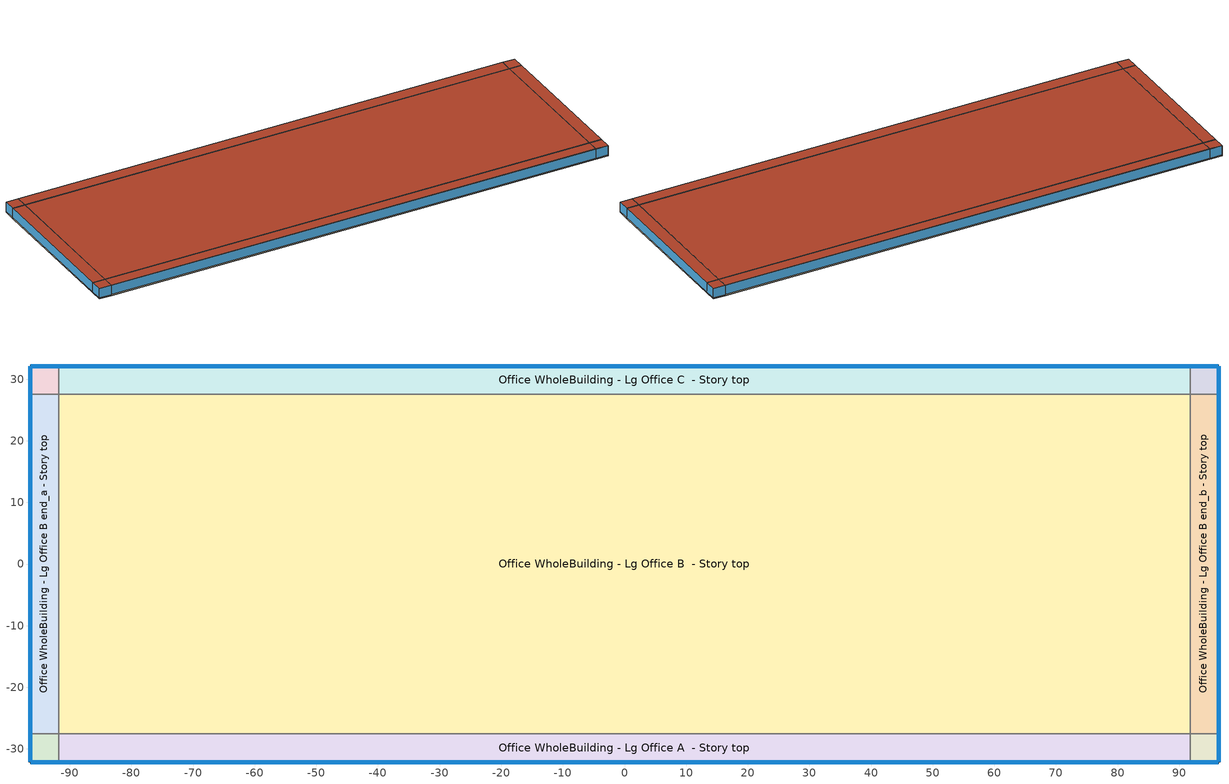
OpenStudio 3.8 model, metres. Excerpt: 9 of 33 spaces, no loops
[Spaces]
Office WholeBuilding - Lg Office A end_a - Story top
 floor adiabatic (Typical Interior Floor): -96.39,-32.13 -96.39,-27.56 -91.81,-27.56 -91.81,-32.13 z19.81
 wall outside: -96.39,-27.56 -96.39,-32.13 -91.81,-32.13 z19.81:23.77
 wall to Office WholeBuilding - Lg Office B end_a - Story top: -91.81,-27.56 -96.39,-27.56 z19.81:23.77
 wall to Office WholeBuilding - Lg Office A  - Story top: -91.81,-32.13 -91.81,-27.56 z19.81:23.77
 window: -96.39,-27.58 -96.39,-32.1 / -96.36,-32.13 -91.84,-32.13 z20.22:23.75
 roof outside: -91.81,-32.13 -91.81,-27.56 -96.39,-27.56 -96.39,-32.13 z23.77
Office WholeBuilding - Lg Office B end_a - Story top
 floor adiabatic (Typical Interior Floor): -96.39,-27.56 -96.39,27.56 -91.81,27.56 -91.81,-27.56 z19.81
 wall outside: -96.39,27.56 -96.39,-27.56 z19.81:23.77
 wall to Office WholeBuilding - Lg Office C end_a - Story top: -91.81,27.56 -96.39,27.56 z19.81:23.77
 wall to Office WholeBuilding - Lg Office B  - Story top: -91.81,-27.56 -91.81,27.56 z19.81:23.77
 window: -96.39,27.53 -96.39,-27.53 z20.26:23.75
 roof outside: -91.81,-27.56 -91.81,27.56 -96.39,27.56 -96.39,-27.56 z23.77
Office WholeBuilding - Lg Office C end_a - Story top
 floor adiabatic (Typical Interior Floor): -96.39,27.56 -96.39,32.13 -91.81,32.13 -91.81,27.56 z19.81
 wall outside: -91.81,32.13 -96.39,32.13 -96.39,27.56 z19.81:23.77
 wall to Office WholeBuilding - Lg Office C  - Story top: -91.81,27.56 -91.81,32.13 z19.81:23.77
 window: -96.39,32.1 -96.39,27.58 / -91.84,32.13 -96.36,32.13 z20.22:23.75
 roof outside: -91.81,27.56 -91.81,32.13 -96.39,32.13 -96.39,27.56 z23.77
Office WholeBuilding - Lg Office A  - Story top
 floor adiabatic (Typical Interior Floor): -91.81,-32.13 -91.81,-27.56 91.81,-27.56 91.81,-32.13 z19.81
 wall outside: -91.81,-32.13 91.81,-32.13 z19.81:23.77
 wall to Office WholeBuilding - Lg Office B  - Story top: 91.81,-27.56 -91.81,-27.56 z19.81:23.77
 wall to Office WholeBuilding - Lg Office A end_b - Story top: 91.81,-32.13 91.81,-27.56 z19.81:23.77
 window: -91.79,-32.13 91.79,-32.13 z20.26:23.75
 roof outside: 91.81,-32.13 91.81,-27.56 -91.81,-27.56 -91.81,-32.13 z23.77
Office WholeBuilding - Lg Office B  - Story top
 floor adiabatic (Typical Interior Floor): -91.81,-27.56 -91.81,27.56 91.81,27.56 91.81,-27.56 z19.81
 wall to Office WholeBuilding - Lg Office C  - Story top: 91.81,27.56 -91.81,27.56 z19.81:23.77
 wall to Office WholeBuilding - Lg Office B end_b - Story top: 91.81,-27.56 91.81,27.56 z19.81:23.77
 roof outside: 91.81,-27.56 91.81,27.56 -91.81,27.56 -91.81,-27.56 z23.77
Office WholeBuilding - Lg Office C  - Story top
 floor adiabatic (Typical Interior Floor): -91.81,27.56 -91.81,32.13 91.81,32.13 91.81,27.56 z19.81
 wall outside: 91.81,32.13 -91.81,32.13 z19.81:23.77
 wall to Office WholeBuilding - Lg Office C end_b - Story top: 91.81,27.56 91.81,32.13 z19.81:23.77
 window: 91.79,32.13 -91.79,32.13 z20.26:23.75
 roof outside: 91.81,27.56 91.81,32.13 -91.81,32.13 -91.81,27.56 z23.77
Office WholeBuilding - Lg Office A end_b - Story top
 floor adiabatic (Typical Interior Floor): 91.81,-32.13 91.81,-27.56 96.39,-27.56 96.39,-32.13 z19.81
 wall outside: 91.81,-32.13 96.39,-32.13 96.39,-27.56 z19.81:23.77
 wall to Office WholeBuilding - Lg Office B end_b - Story top: 96.39,-27.56 91.81,-27.56 z19.81:23.77
 window: 91.84,-32.13 96.36,-32.13 / 96.39,-32.1 96.39,-27.58 z20.22:23.75
 roof outside: 96.39,-32.13 96.39,-27.56 91.81,-27.56 91.81,-32.13 z23.77
Office WholeBuilding - Lg Office B end_b - Story top
 floor adiabatic (Typical Interior Floor): 91.81,-27.56 91.81,27.56 96.39,27.56 96.39,-27.56 z19.81
 wall outside: 96.39,-27.56 96.39,27.56 z19.81:23.77
 wall to Office WholeBuilding - Lg Office C end_b - Story top: 96.39,27.56 91.81,27.56 z19.81:23.77
 window: 96.39,-27.53 96.39,27.53 z20.26:23.75
 roof outside: 96.39,-27.56 96.39,27.56 91.81,27.56 91.81,-27.56 z23.77
Office WholeBuilding - Lg Office C end_b - Story top
 floor adiabatic (Typical Interior Floor): 91.81,27.56 91.81,32.13 96.39,32.13 96.39,27.56 z19.81
 wall outside: 96.39,27.56 96.39,32.13 91.81,32.13 z19.81:23.77
 window: 96.36,32.13 91.84,32.13 / 96.39,27.58 96.39,32.1 z20.22:23.75
 roof outside: 96.39,27.56 96.39,32.13 91.81,32.13 91.81,27.56 z23.77
[Building]
ComStock DOE Ref Pre-1980|LargeOffice: North Axis {deg}=135; Default Construction Set=ComStock DOE Ref Pre-1980 - Office - ASHRAE 169-2013-4A; Default Schedule Set=Building Default Schedule Set; Standards Building Type=Office
[Site]
Rogers Muni Carter F_AR_USA: Latitude {deg}=36.37; Longitude {deg}=-94.1; Time Zone {hr}=-6; Elevation {m}=412; Terrain=City
[Site:WaterMainsTemperature]
Calculation Method=Correlation; Annual Average Outdoor Air Temperature {C}=14.5933; Maximum Difference In Monthly Average Outdoor Air Temperatures {deltaC}=25.06
[SizingPeriod:DesignDay] Barometric Pressure {Pa}=96472; Rain Indicator=No; Snow Indicator=No; Day of Month=21; Daylight Saving Time Indicator=No; Humidity Condition Type=Wetbulb; Dry-Bulb Temperature Range Modifier Type=DefaultMultipliers
Name | Maximum Dry-Bulb Temperature {C} | Daily Dry-Bulb Temperature Range {deltaC} | Wind Speed {m/s} | Wind Direction {deg} | Month | Day Type | Wetbulb or DewPoint at Maximum Dry-Bulb {C} | Solar Model Indicator | ASHRAE Clear Sky Optical Depth for Beam Irradiance | ASHRAE Clear Sky Optical Depth for Diffuse Irradiance | Sky Clearness
Rogers Muni Carter F Ann Clg .4% Condns DB=>MWB 1 | 34.1 | 9.8 | 3.9 | 220 | 7 | SummerDesignDay | 23.1 | ASHRAETau | 0.398 | 2.312
Rogers Muni Carter F Ann Clg .4% Condns WB=>MDB 1 | 31.2 | 9.8 | 3.9 | 220 | 7 | SummerDesignDay | 25.1 | ASHRAETau | 0.398 | 2.312
Rogers Muni Carter F Ann Htg 99.6% Condns DB 1 | -12.2 | 0 | 3 | 300 | 1 | WinterDesignDay | -12.2 | ASHRAEClearSky |  |  | 0
Rogers Muni Carter F August .4% Condns DB=>MCWB 1 | 37.2 | 10.6 | 3.9 | 220 | 8 | SummerDesignDay | 22.9 | ASHRAETau | 0.397 | 2.332
Rogers Muni Carter F October .4% Condns DB=>MCWB 1 | 28.8 | 11.1 | 3.9 | 220 | 10 | SummerDesignDay | 20.3 | ASHRAETau | 0.329 | 2.56
Rogers Muni Carter F September .4% Condns DB=>MCWB 1 | 34.9 | 10.6 | 3.9 | 220 | 9 | SummerDesignDay | 21.3 | ASHRAETau | 0.358 | 2.486
[ClimateZones]
Climate Zone Institution Name 1=ASHRAE; Climate Zone Document Name 1=ANSI/ASHRAE Standard 169; Climate Zone Document Year 1=2006; Climate Zone Value 1=ASHRAE 169-2013-4A
[Site:GroundTemperature:FCfactorMethod]
January Ground Temperature {C}=14.98; February Ground Temperature {C}=5.53; March Ground Temperature {C}=4.56; April Ground Temperature {C}=1.15; May Ground Temperature {C}=5.33; June Ground Temperature {C}=10.17; July Ground Temperature {C}=11.18; August Ground Temperature {C}=22.85; September Ground Temperature {C}=26.21; October Ground Temperature {C}=26.2; November Ground Temperature {C}=24.59; December Ground Temperature {C}=22.37
[DefaultConstructionSet]
ComStock DOE Ref Pre-1980 - Office - ASHRAE 169-2013-4A: Default Exterior Surface Constructions=Default Surface Constructions 1; Default Interior Surface Constructions=Default Surface Constructions 2; Default Ground Contact Surface Constructions=Default Surface Constructions 3; Default Exterior SubSurface Constructions=Default Sub Surface Constructions 1; Default Interior SubSurface Constructions=Default Sub Surface Constructions 2; Interior Partition Construction=Typical Interior Partition
[DefaultSurfaceConstructions]
Name | Floor Construction | Wall Construction | Roof Ceiling Construction
Default Surface Constructions 1 | Typical Insulated Exterior Mass Floor | Typical Insulated Steel Framed Exterior Wall R-5.62 | Typical IEAD Roof R-11.63
Default Surface Constructions 2 | Typical Interior Floor | Typical Interior Wall | Typical Interior Ceiling
Default Surface Constructions 3 | Typical Insulated Carpeted 6in Slab Floor | Typical Insulated Basement Mass Wall
[Construction]
Typical Insulated Exterior Mass Floor: 4 in. Normalweight Concrete Floor, Typical Carpet Pad
Typical IEAD Roof R-11.63: Roof Membrane, Typical Insulation R-10.51, Metal Roof Surface
Typical Interior Floor: 100mm Normalweight concrete floor, CP02 CARPET PAD
Typical Interior Wall: G01 13mm gypsum board, G01 13mm gypsum board
Typical Interior Ceiling: CP02 CARPET PAD, 100mm Normalweight concrete floor
Typical Insulated Carpeted 6in Slab Floor: 6 in. Normalweight Concrete Floor, Typical Carpet Pad
Typical Insulated Basement Mass Wall: 8 in. Concrete Block Basement Wall
Simple Glazing U 1.22 SHGC 0.54: Simple Glazing U 1.22 SHGC 0.54
Typical Insulated Metal Door: F08 Metal surface, Typical Insulation R-3.44
U 0.88 SHGC 0.16 Sgl Ref-A-L Clr 6mm: REF A CLEAR LO 6MM
Typical Overhead Door: Typical Insulation R-3.44
Typical Interior Window: Clear 3mm
Typical Interior Door; Typical Interior Partition: G05 25mm wood
Typical Insulated Steel Framed Exterior Wall R-5.62: 25mm Stucco, 5/8 in. Gypsum Board, Typical Insulation R-3.44, 5/8 in. Gypsum Board
InteriorFurnishings: Std Wood 6inch
[Material] Thermal Absorptance=0.9
Name | Roughness | Thickness {m} | Conductivity {W/m-K} | Density {kg/m3} | Specific Heat {J/kg-K} | Solar Absorptance | Visible Absorptance
4 in. Normalweight Concrete Floor | MediumRough | 0.1016 | 2.31 | 2322 | 832 | 0.7 | 0.7
Roof Membrane | VeryRough | 0.0095 | 0.16 | 1121.29 | 1460 | 0.7 | 0.7
Metal Roof Surface; F08 Metal surface | Smooth | 0.0008 | 45.28 | 7824 | 500 | 0.7 | 0.7
100mm Normalweight concrete floor | MediumRough | 0.1016 | 2.31045 | 2322 | 832.557 | 0.7 | 0.7
G01 13mm gypsum board | Smooth | 0.0127 | 0.160031 | 800.001 | 1090.73 | 0.7 | 0.5
6 in. Normalweight Concrete Floor | MediumRough | 0.1524 | 2.31 | 2322 | 832 | 0.7 | 0.7
8 in. Concrete Block Basement Wall | MediumRough | 0.2032 | 1.326 | 1842 | 912 | 0.7 | 0.7
G05 25mm wood | MediumSmooth | 0.0254 | 0.15 | 608 | 1630 | 0.5 | 0.5
25mm Stucco | Smooth | 0.0254 | 0.72 | 1856 | 840 | 0.7 | 0.7
5/8 in. Gypsum Board | MediumSmooth | 0.0159 | 0.16 | 800 | 1090 | 0.7 | 0.7
Std Wood 6inch | MediumSmooth | 0.15 | 0.12 | 540 | 1210 | 0.7 | 0.7
[Material:NoMass] Roughness=Smooth; Thermal Absorptance=0.9; Solar Absorptance=0.7
Name | Thermal Resistance {m2-K/W} | Visible Absorptance
Typical Carpet Pad; CP02 CARPET PAD | 0.21648 | 0.8
Typical Insulation R-10.51 | 1.85103 | 0.7
Typical Insulation R-3.44 | 0.605662 | 0.7
[DefaultSubSurfaceConstructions]
Name | Fixed Window Construction | Operable Window Construction | Door Construction | Glass Door Construction | Overhead Door Construction | Tubular Daylight Dome Construction | Tubular Daylight Diffuser Construction
Default Sub Surface Constructions 1 | Simple Glazing U 1.22 SHGC 0.54 | Simple Glazing U 1.22 SHGC 0.54 | Typical Insulated Metal Door | U 0.88 SHGC 0.16 Sgl Ref-A-L Clr 6mm | Typical Overhead Door | Typical Interior Window | Typical Interior Window
Default Sub Surface Constructions 2 | Typical Interior Window | Typical Interior Window | Typical Interior Door
[WindowMaterial:SimpleGlazingSystem]
Simple Glazing U 1.22 SHGC 0.54: U-Factor {W/m2-K}=6.92748; Solar Heat Gain Coefficient=0.54; Visible Transmittance=0.81
[WindowMaterial:Glazing] Optical Data Type=SpectralAverage; Infrared Transmittance at Normal Incidence=0; Front Side Infrared Hemispherical Emissivity=0.84; Conductivity {W/m-K}=0.9; Dirt Correction Factor for Solar and Visible Transmittance=1; Solar Diffusing=No
Name | Thickness {m} | Solar Transmittance at Normal Incidence | Front Side Solar Reflectance at Normal Incidence | Back Side Solar Reflectance at Normal Incidence | Visible Transmittance at Normal Incidence | Front Side Visible Reflectance at Normal Incidence | Back Side Visible Reflectance at Normal Incidence | Back Side Infrared Hemispherical Emissivity
REF A CLEAR LO 6MM | 0.006 | 0.066 | 0.341 | 0.493 | 0.08 | 0.41 | 0.37 | 0.4
Clear 3mm | 0.003 | 0.837 | 0.075 | 0.075 | 0.898 | 0.081 | 0.081 | 0.84
[SpaceType]
Office WholeBuilding - Lg Office - ComStock DOE Ref Pre-1980: Default Schedule Set=Office WholeBuilding - Lg Office Schedule Set; Design Specification Outdoor Air Object=Office WholeBuilding - Lg Office Ventilation; Standards Building Type=Office; Standards Space Type=WholeBuilding - Lg Office
[BuildingStory]
Story top: Nominal Z Coordinate {m}=19.812; Nominal Floor to Floor Height {m}=3.9624
[Space] Space Type=Office WholeBuilding - Lg Office - ComStock DOE Ref Pre-1980; Building Story=Story top
Name | Thermal Zone
Office WholeBuilding - Lg Office A end_a - Story top | Zone Office WholeBuilding - Lg Office A end_a - Story top
Office WholeBuilding - Lg Office B end_a - Story top | Zone Office WholeBuilding - Lg Office B end_a - Story top
Office WholeBuilding - Lg Office C end_a - Story top | Zone Office WholeBuilding - Lg Office C end_a - Story top
Office WholeBuilding - Lg Office A  - Story top | Zone Office WholeBuilding - Lg Office A  - Story top
Office WholeBuilding - Lg Office B  - Story top | Zone Office WholeBuilding - Lg Office B  - Story top
Office WholeBuilding - Lg Office C  - Story top | Zone Office WholeBuilding - Lg Office C  - Story top
Office WholeBuilding - Lg Office A end_b - Story top | Zone Office WholeBuilding - Lg Office A end_b - Story top
Office WholeBuilding - Lg Office B end_b - Story top | Zone Office WholeBuilding - Lg Office B end_b - Story top
Office WholeBuilding - Lg Office C end_b - Story top | Zone Office WholeBuilding - Lg Office C end_b - Story top
[ThermalZone] Multiplier=1; Use Ideal Air Loads=No
Name | Thermostat
Zone Office WholeBuilding - Lg Office A end_a - Story top | Office WholeBuilding - Lg Office - ComStock DOE Ref Pre-1980 Thermostat 5
Zone Office WholeBuilding - Lg Office B end_a - Story top | Office WholeBuilding - Lg Office - ComStock DOE Ref Pre-1980 Thermostat 13
Zone Office WholeBuilding - Lg Office C end_a - Story top | Office WholeBuilding - Lg Office - ComStock DOE Ref Pre-1980 Thermostat 21
Zone Office WholeBuilding - Lg Office A  - Story top | Office WholeBuilding - Lg Office - ComStock DOE Ref Pre-1980 Thermostat 2
Zone Office WholeBuilding - Lg Office B  - Story top | Office WholeBuilding - Lg Office - ComStock DOE Ref Pre-1980 Thermostat 10
Zone Office WholeBuilding - Lg Office C  - Story top | Office WholeBuilding - Lg Office - ComStock DOE Ref Pre-1980 Thermostat 18
Zone Office WholeBuilding - Lg Office A end_b - Story top | Office WholeBuilding - Lg Office - ComStock DOE Ref Pre-1980 Thermostat 7
Zone Office WholeBuilding - Lg Office B end_b - Story top | Office WholeBuilding - Lg Office - ComStock DOE Ref Pre-1980 Thermostat 15
Zone Office WholeBuilding - Lg Office C end_b - Story top | Office WholeBuilding - Lg Office - ComStock DOE Ref Pre-1980 Thermostat 23
[Lights:Definition] Design Level Calculation Method=Watts/Area; Fraction Visible=0.2; Return Air Fraction=0
Name | Watts per Space Floor Area {W/m2} | Fraction Radiant
Office WholeBuilding - Lg Office - ComStock DOE Ref Pre-1980 General Lights Definition | 4.61388 | 0.365
Office WholeBuilding - Lg Office - ComStock DOE Ref Pre-1980 Wall Wash Lights Definition | 1.07152 | 0.165
[ElectricEquipment:Definition]
Office WholeBuilding - Lg Office Elec Equip Definition: Design Level Calculation Method=Watts/Area; Watts per Space Floor Area {W/m2}=8.07293; Fraction Latent=0; Fraction Radiant=0.5; Fraction Lost=0
[ElectricEquipment]
Office WholeBuilding - Lg Office Elec Equip: Electric Equipment Definition=Office WholeBuilding - Lg Office Elec Equip Definition; Space or SpaceType=Office WholeBuilding - Lg Office - ComStock DOE Ref Pre-1980; Schedule=Office BLDG_EQUIP_EndUseData BPR Adjusted
[DesignSpecification:OutdoorAir]
Office WholeBuilding - Lg Office Ventilation: Outdoor Air Method=Sum; Outdoor Air Flow per Person {m3/s-person}=0.00943895
[DefaultScheduleSet]
Name | Number of People Schedule | People Activity Level Schedule | Lighting Schedule | Electric Equipment Schedule | Infiltration Schedule | Hours of Operation Schedule
Office WholeBuilding - Lg Office Schedule Set | Large Office Bldg Occ | Large Office Activity | Office BLDG_LIGHT_EndUseData | Office BLDG_EQUIP_EndUseData | Large Office Infil Quarter On
Building Default Schedule Set |  |  |  |  |  | Building Hours of Operation NonResidential
[People:Definition]
Office WholeBuilding - Lg Office People Definition: Number of People Calculation Method=People/Area; People per Space Floor Area {person/m2}=0.0538196; Fraction Radiant=0.3
[People]
Office WholeBuilding - Lg Office People: People Definition=Office WholeBuilding - Lg Office People Definition; Space or SpaceType=Office WholeBuilding - Lg Office - ComStock DOE Ref Pre-1980; Work Efficiency Schedule=Work Efficiency Schedule; Clothing Insulation Schedule=Clothing Schedule; Air Velocity Schedule=Air Velocity Schedule; Multiplier=1
[Exterior:Lights:Definition]
Name | Design Level {W}
Parking Areas and Drives Def (W/ft^2) | 0.0414577
Building Facades Def (W/ft^2) | 0.2
Main Entries Def (W/ft) | 30
Other Doors Def (W/ft) | 20
[Exterior:Lights] Schedule=Always On Discrete; Control Option=AstronomicalClock
Name | Exterior Lights Definition | Multiplier
Parking Areas and Drives | Parking Areas and Drives Def (W/ft^2) | 522581
Building Facades | Building Facades Def (W/ft^2) | 21925.1
Main Entries | Main Entries Def (W/ft) | 106.667
Other Doors | Other Doors Def (W/ft) | 160
[ThermostatSetpoint:DualSetpoint] Heating Setpoint Temperature Schedule=Large Office HtgSetp; Cooling Setpoint Temperature Schedule=Large Office ClgSetp
Office WholeBuilding - Lg Office - ComStock DOE Ref Pre-1980 Thermostat 2; Office WholeBuilding - Lg Office - ComStock DOE Ref Pre-1980 Thermostat 5; Office WholeBuilding - Lg Office - ComStock DOE Ref Pre-1980 Thermostat 7; Office WholeBuilding - Lg Office - ComStock DOE Ref Pre-1980 Thermostat 10; Office WholeBuilding - Lg Office - ComStock DOE Ref Pre-1980 Thermostat 13; Office WholeBuilding - Lg Office - ComStock DOE Ref Pre-1980 Thermostat 15; Office WholeBuilding - Lg Office - ComStock DOE Ref Pre-1980 Thermostat 18; Office WholeBuilding - Lg Office - ComStock DOE Ref Pre-1980 Thermostat 21; Office WholeBuilding - Lg Office - ComStock DOE Ref Pre-1980 Thermostat 23
[InternalMass:Definition]
Internal Mass Definition 1: Construction=InteriorFurnishings; Design Level Calculation Method=SurfaceArea/Area; Surface Area per Space Floor Area=2
[InternalMass] Internal Mass Definition=Internal Mass Definition 1; Multiplier=1
Name | Space or SpaceType
Office WholeBuilding - Lg Office C end_b - Story top Mass | Office WholeBuilding - Lg Office C end_b - Story top
Office WholeBuilding - Lg Office C end_a - Story top Mass | Office WholeBuilding - Lg Office C end_a - Story top
Office WholeBuilding - Lg Office B end_b - Story top Mass | Office WholeBuilding - Lg Office B end_b - Story top
Office WholeBuilding - Lg Office A end_b - Story top Mass | Office WholeBuilding - Lg Office A end_b - Story top
Office WholeBuilding - Lg Office A  - Story top Mass | Office WholeBuilding - Lg Office A  - Story top
Office WholeBuilding - Lg Office C  - Story top Mass | Office WholeBuilding - Lg Office C  - Story top
Office WholeBuilding - Lg Office A end_a - Story top Mass | Office WholeBuilding - Lg Office A end_a - Story top
Office WholeBuilding - Lg Office B end_a - Story top Mass | Office WholeBuilding - Lg Office B end_a - Story top
Office WholeBuilding - Lg Office B  - Story top Mass | Office WholeBuilding - Lg Office B  - Story top
[AvailabilityManager:NightCycle] Applicability Schedule=Always On Discrete; Control Type=CycleOnAny; Thermostat Tolerance {deltaC}=1.9999; Cycling Run Time Control Type=Thermostat; Cycling Run Time {s}=1800
Availability Manager Night Cycle 1; Availability Manager Night Cycle 2; Availability Manager Night Cycle 3
[Lights] Space or SpaceType=Office WholeBuilding - Lg Office - ComStock DOE Ref Pre-1980; Schedule=Office BLDG_LIGHT_EndUseData BPR Adjusted; Fraction Replaceable=1
Name | Lights Definition
Office WholeBuilding - Lg Office - ComStock DOE Ref Pre-1980 General Lighting | Office WholeBuilding - Lg Office - ComStock DOE Ref Pre-1980 General Lights Definition
Office WholeBuilding - Lg Office - ComStock DOE Ref Pre-1980 Wall Wash Lighting | Office WholeBuilding - Lg Office - ComStock DOE Ref Pre-1980 Wall Wash Lights Definition
[SpaceInfiltration:DesignFlowRate] Design Flow Rate Calculation Method=Flow/ExteriorArea; Flow per Exterior Surface Area {m3/s-m2}=0.000413282; Velocity Term Coefficient=0
Name | Space or SpaceType | Schedule | Constant Term Coefficient | Temperature Term Coefficient | Velocity Squared Term Coefficient
Office WholeBuilding - Lg Office C end_b - Story top HVAC On Infiltration | Office WholeBuilding - Lg Office C end_b - Story top | Infiltration HVAC On Schedule | -0.0461 | 0.0053 | 0.0311
Office WholeBuilding - Lg Office C end_b - Story top HVAC Off Infiltration | Office WholeBuilding - Lg Office C end_b - Story top | Infiltration HVAC Off Schedule | 0 | 0.0174 | 0.0341
Office WholeBuilding - Lg Office C end_a - Story top HVAC On Infiltration | Office WholeBuilding - Lg Office C end_a - Story top | Infiltration HVAC On Schedule | -0.0461 | 0.0053 | 0.0311
Office WholeBuilding - Lg Office C end_a - Story top HVAC Off Infiltration | Office WholeBuilding - Lg Office C end_a - Story top | Infiltration HVAC Off Schedule | 0 | 0.0174 | 0.0341
Office WholeBuilding - Lg Office B end_b - Story top HVAC On Infiltration | Office WholeBuilding - Lg Office B end_b - Story top | Infiltration HVAC On Schedule | -0.0461 | 0.0053 | 0.0311
Office WholeBuilding - Lg Office B end_b - Story top HVAC Off Infiltration | Office WholeBuilding - Lg Office B end_b - Story top | Infiltration HVAC Off Schedule | 0 | 0.0174 | 0.0341
Office WholeBuilding - Lg Office A end_b - Story top HVAC On Infiltration | Office WholeBuilding - Lg Office A end_b - Story top | Infiltration HVAC On Schedule | -0.0461 | 0.0053 | 0.0311
Office WholeBuilding - Lg Office A end_b - Story top HVAC Off Infiltration | Office WholeBuilding - Lg Office A end_b - Story top | Infiltration HVAC Off Schedule | 0 | 0.0174 | 0.0341
Office WholeBuilding - Lg Office A  - Story top HVAC On Infiltration | Office WholeBuilding - Lg Office A  - Story top | Infiltration HVAC On Schedule | -0.0461 | 0.0053 | 0.0311
Office WholeBuilding - Lg Office A  - Story top HVAC Off Infiltration | Office WholeBuilding - Lg Office A  - Story top | Infiltration HVAC Off Schedule | 0 | 0.0174 | 0.0341
Office WholeBuilding - Lg Office C  - Story top HVAC On Infiltration | Office WholeBuilding - Lg Office C  - Story top | Infiltration HVAC On Schedule | -0.0461 | 0.0053 | 0.0311
Office WholeBuilding - Lg Office C  - Story top HVAC Off Infiltration | Office WholeBuilding - Lg Office C  - Story top | Infiltration HVAC Off Schedule | 0 | 0.0174 | 0.0341
Office WholeBuilding - Lg Office A end_a - Story top HVAC On Infiltration | Office WholeBuilding - Lg Office A end_a - Story top | Infiltration HVAC On Schedule | -0.0461 | 0.0053 | 0.0311
Office WholeBuilding - Lg Office A end_a - Story top HVAC Off Infiltration | Office WholeBuilding - Lg Office A end_a - Story top | Infiltration HVAC Off Schedule | 0 | 0.0174 | 0.0341
Office WholeBuilding - Lg Office B end_a - Story top HVAC On Infiltration | Office WholeBuilding - Lg Office B end_a - Story top | Infiltration HVAC On Schedule | -0.0461 | 0.0053 | 0.0311
Office WholeBuilding - Lg Office B end_a - Story top HVAC Off Infiltration | Office WholeBuilding - Lg Office B end_a - Story top | Infiltration HVAC Off Schedule | 0 | 0.0174 | 0.0341
Office WholeBuilding - Lg Office B  - Story top HVAC On Infiltration | Office WholeBuilding - Lg Office B  - Story top | Infiltration HVAC On Schedule | -0.0461 | 0.0053 | 0.0311
Office WholeBuilding - Lg Office B  - Story top HVAC Off Infiltration | Office WholeBuilding - Lg Office B  - Story top | Infiltration HVAC Off Schedule | 0 | 0.0174 | 0.0341
[Schedule:Ruleset]
Name | Default Day Schedule | Summer Design Day Schedule | Winter Design Day Schedule
Clothing Schedule | Clothing Schedule Default Winter Clothes
Air Velocity Schedule | Air Velocity Schedule Default
Work Efficiency Schedule | Work Efficiency Schedule Default
Large Office Bldg Occ | Large Office Bldg Occ Default | Large Office Bldg Occ Summer Design Day | Large Office Bldg Occ Winter Design Day
Large Office Activity | Large Office Activity Default | Large Office Activity Summer Design Day | Large Office Activity Winter Design Day
Office BLDG_LIGHT_EndUseData | Office BLDG_LIGHT_EndUseData Default | Office BLDG_LIGHT_EndUseData Summer Design Day | Office BLDG_LIGHT_EndUseData Winter Design Day
Office BLDG_EQUIP_EndUseData | Office BLDG_EQUIP_EndUseData Default | Office BLDG_EQUIP_EndUseData Summer Design Day | Office BLDG_EQUIP_EndUseData Winter Design Day
Large Office Infil Quarter On | Large Office Infil Quarter On Default | Large Office Infil Quarter On Summer Design Day | Large Office Infil Quarter On Winter Design Day
Large Office HtgSetp | Large Office HtgSetp Default | Schedule Day 45 | Schedule Day 46
Large Office ClgSetp | Large Office ClgSetp Default | Schedule Day 43 | Schedule Day 44
Building Hours of Operation NonResidential | Building Hours of Operation NonResidential Default | Building Hours of Operation NonResidential Summer Design Day | Building Hours of Operation NonResidential Winter Design Day
Office BLDG_LIGHT_EndUseData BPR Adjusted | Office BLDG_LIGHT_EndUseData Default 1 | Office BLDG_LIGHT_EndUseData Summer Design Day 1 | Office BLDG_LIGHT_EndUseData Winter Design Day 1
Office BLDG_EQUIP_EndUseData BPR Adjusted | Office BLDG_EQUIP_EndUseData Default 1 | Office BLDG_EQUIP_EndUseData Summer Design Day 1 | Office BLDG_EQUIP_EndUseData Winter Design Day 1
Infiltration HVAC On Schedule | 9 Zone VAV Occ Sch Default 1 | 9 Zone VAV Occ Sch Summer Design Day 1 | 9 Zone VAV Occ Sch Winter Design Day 1
Infiltration HVAC Off Schedule | Infiltration HVAC Off Schedule Default Day Schedule | Infiltration HVAC Off Schedule Summer Design Day Schedule 1 | Infiltration HVAC Off Schedule Winter Design Day Schedule 1
[Schedule:Day]
Clothing Schedule Default Winter Clothes; Building Hours of Operation NonResidential Winter Design Day; Building Hours of Operation NonResidential Summer Design Day; 9 Zone VAV Occ Sch Summer Design Day 1; 9 Zone VAV Occ Sch Winter Design Day 1; Infiltration HVAC Off Schedule Schedule Day 0 1: 24, 0, 1
Clothing Schedule Summer Clothes: 24, 0, 0.5
Air Velocity Schedule Default: 24, 0, 0.2
Work Efficiency Schedule Default; Schedule Day 41; Infiltration HVAC Off Schedule Summer Design Day Schedule 1; Infiltration HVAC Off Schedule Winter Design Day Schedule 1: 24, 0, 0
Large Office Bldg Occ Default: No, 1, 30, 0, 1, 45, 0.025, 2, 0, 0.05, 2, 15, 0.075, 2, 30, 0.1, 2, 45, 0.125, 3, 0, 0.15, 3, 15, 0.175, 3, 30, 0.2, 3, 45, 0.3875, 4, 0, 0.575, 4, 15, 0.7625, 4, 30, 0.95, 7, 45, 0.95, 8, 0, 0.8375, 8, 15, 0.725, 8, 30, 0.6125, 8, 45, 0.5, 9, 0, 0.6125, 9, 15, 0.725, 9, 30, 0.8375, 9, 45, 0.95, 12, 45, 0.95, 13, 0, 0.908333, 13, 15, 0.866667, 13, 30, 0.825, 13, 45, 0.783333, 14, 0, 0.741667, 14, 15, 0.7, 14, 30, 0.625, 14, 45, 0.55, 15, 0, 0.475, 15, 15, 0.4, 15, 45, 0.4, 16, 0, 0.3625, 16, 15, 0.325, 16, 30, 0.2875, 16, 45, 0.25, 17, 0, 0.2125, 17, 15, 0.175, 17, 30, 0.1375, 17, 45, 0.1, 18, 0, 0.09375, 18, 15, 0.0875, 18, 30, 0.08125, 18, 45, 0.075, 19, 0, 0.06875, 19, 15, 0.0625, 19, 30, 0.05625, 19, 45, 0.05, 20, 0, 0.04375, 20, 15, 0.0375, 20, 30, 0.03125, 20, 45, 0.025, 21, 0, 0.01875, 21, 15, 0.0125, 21, 30, 0.00625, 21, 45, 0, 24, 0, 0
Large Office Bldg Occ Sat Day: No, 5, 15, 0, 5, 30, 0.0125, 5, 45, 0.025, 6, 0, 0.0375, 6, 15, 0.05, 6, 30, 0.0625, 6, 45, 0.075, 7, 0, 0.0875, 7, 15, 0.1, 7, 30, 0.15, 7, 45, 0.2, 8, 0, 0.25, 8, 15, 0.3, 8, 30, 0.35, 8, 45, 0.4, 9, 0, 0.45, 9, 15, 0.5, 14, 0, 0.5, 14, 15, 0.476471, 14, 30, 0.452941, 14, 45, 0.429412, 15, 0, 0.405882, 15, 15, 0.382353, 15, 30, 0.358824, 15, 45, 0.335294, 16, 0, 0.311765, 16, 15, 0.288235, 16, 30, 0.264706, 16, 45, 0.241176, 17, 0, 0.217647, 17, 15, 0.194118, 17, 30, 0.170588, 17, 45, 0.147059, 18, 0, 0.123529, 18, 15, 0.1, 18, 30, 0.0916667, 18, 45, 0.0833333, 19, 0, 0.075, 19, 15, 0.0666667, 19, 30, 0.0583333, 19, 45, 0.05, 20, 0, 0.0416667, 20, 15, 0.0333333, 20, 30, 0.025, 20, 45, 0.0166667, 21, 0, 0.00833333, 21, 15, 0, 24, 0, 0
Large Office Bldg Occ Summer Design Day: No, 6, 0, 0, 22, 0, 1, 24, 0, 0.05
Large Office Bldg Occ Winter Design Day; Office BLDG_LIGHT_EndUseData Winter Design Day; Office BLDG_EQUIP_EndUseData Winter Design Day; Office BLDG_LIGHT_EndUseData Winter Design Day 1; Office BLDG_EQUIP_EndUseData Winter Design Day 1: No, 24, 0, 0
Large Office Bldg Occ WntrDsn|Sun Day: No, 8, 15, 0, 24, 0, 0
Large Office Activity Default: No, 20, 45, 120, 24, 0, 120
Large Office Activity Winter Design Day; Large Office Activity Summer Design Day: No, 24, 0, 120
Office BLDG_LIGHT_EndUseData Default: No, 0, 15, 0.206493, 0, 30, 0.039273, 0, 45, 0.245974, 1, 0, 0.265715, 1, 15, 0.285456, 1, 30, 0.305197, 1, 45, 0.324937, 2, 0, 0.344678, 2, 15, 0.364419, 2, 30, 0.38416, 2, 45, 0.403901, 3, 0, 0.423641, 3, 15, 0.443382, 3, 30, 0.463123, 3, 45, 0.482864, 4, 0, 0.502604, 4, 15, 0.522345, 4, 30, 0.542086, 4, 45, 0.599833, 5, 0, 0.657579, 5, 15, 0.715326, 5, 30, 0.773073, 5, 45, 0.790609, 6, 0, 0.808144, 6, 15, 0.82568, 6, 30, 0.843215, 6, 45, 0.844572, 7, 0, 0.845929, 7, 15, 0.847286, 7, 30, 0.848643, 7, 45, 0.85, 8, 0, 0.841985, 8, 15, 0.83397, 8, 30, 0.825954, 8, 45, 0.817939, 9, 0, 0.805464, 9, 15, 0.792989, 9, 30, 0.780514, 9, 45, 0.768039, 10, 0, 0.774076, 10, 15, 0.780114, 10, 30, 0.786151, 10, 45, 0.792188, 11, 0, 0.785442, 11, 15, 0.778695, 11, 30, 0.771949, 11, 45, 0.765202, 12, 0, 0.735588, 12, 15, 0.705974, 12, 30, 0.67636, 12, 45, 0.646746, 13, 0, 0.588936, 13, 15, 0.531125, 13, 30, 0.473315, 13, 45, 0.415505, 14, 0, 0.357694, 14, 15, 0.299884, 14, 30, 0.258758, 14, 45, 0.217632, 15, 0, 0.176505, 15, 15, 0.135379, 15, 30, 0.124392, 15, 45, 0.113405, 16, 0, 0.102417, 16, 15, 0.09143, 16, 30, 0.090147, 16, 45, 0.088864, 17, 0, 0.087581, 17, 15, 0.086298, 17, 30, 0.0865627, 17, 45, 0.0868275, 18, 0, 0.0870922, 18, 15, 0.087357, 18, 30, 0.0872172, 18, 45, 0.0870775, 19, 0, 0.0869377, 19, 15, 0.086798, 19, 30, 0.0785857, 19, 45, 0.0703735, 20, 0, 0.0621613, 20, 15, 0.053949, 20, 30, 0.0527953, 20, 45, 0.0516415, 21, 0, 0.0504877, 21, 15, 0.049334, 21, 30, 0.0454997, 21, 45, 0.0416655, 22, 0, 0.0378312, 22, 15, 0.033997, 22, 30, 0.036709, 22, 45, 0.0401453, 23, 0, 0.0435815, 23, 15, 0.0470177, 23, 30, 0.050454, 23, 45, 0.0476587, 24, 0, 0.0448635
Office BLDG_LIGHT_EndUseData Sat Day: No, 0, 15, 0.0830497, 0, 30, 0.0830317, 0, 45, 0.0812931, 1, 0, 0.0813103, 1, 15, 0.0813275, 1, 30, 0.0813447, 1, 45, 0.081362, 2, 0, 0.0812059, 2, 15, 0.0810498, 2, 30, 0.0808937, 2, 45, 0.0807376, 3, 0, 0.0808593, 3, 15, 0.0809809, 3, 30, 0.0811026, 3, 45, 0.0812243, 4, 0, 0.0811342, 4, 15, 0.0810442, 4, 30, 0.0809542, 4, 45, 0.0808642, 5, 0, 0.0808928, 5, 15, 0.0809213, 5, 30, 0.0809498, 5, 45, 0.0809783, 6, 0, 0.0813607, 6, 15, 0.081743, 6, 30, 0.0821253, 6, 45, 0.0825077, 7, 0, 0.0822655, 7, 15, 0.0820233, 7, 30, 0.0817812, 7, 45, 0.081539, 8, 0, 0.0818738, 8, 15, 0.0822086, 8, 30, 0.0825434, 8, 45, 0.0828782, 9, 0, 0.0835945, 9, 15, 0.0843109, 9, 30, 0.0850273, 9, 45, 0.0857436, 10, 0, 0.0861842, 10, 15, 0.0866247, 10, 30, 0.0870652, 10, 45, 0.0875058, 11, 0, 0.0879463, 11, 15, 0.0883868, 11, 30, 0.0888274, 11, 45, 0.0892679, 12, 0, 0.0897084, 12, 15, 0.0821893, 12, 30, 0.0821714, 12, 45, 0.0821535, 13, 0, 0.0821355, 13, 15, 0.0821176, 13, 30, 0.0820997, 13, 45, 0.0820818, 14, 0, 0.0897084, 14, 15, 0.0896013, 14, 30, 0.0894942, 14, 45, 0.0893871, 15, 0, 0.08928, 15, 15, 0.0891729, 15, 30, 0.0890658, 15, 45, 0.0889587, 16, 0, 0.0888516, 16, 15, 0.0887445, 16, 30, 0.0880986, 16, 45, 0.0874527, 17, 0, 0.0868068, 17, 15, 0.0861609, 17, 30, 0.0860486, 17, 45, 0.0859362, 18, 0, 0.0858239, 18, 15, 0.0857115, 18, 30, 0.0857055, 18, 45, 0.0856995, 19, 0, 0.0856935, 19, 15, 0.0856875, 19, 30, 0.0854971, 19, 45, 0.0853068, 20, 0, 0.0851165, 20, 15, 0.0849262, 20, 30, 0.0849681, 20, 45, 0.0850099, 21, 0, 0.0850518, 21, 15, 0.0850936, 21, 30, 0.0850557, 21, 45, 0.0850177, 22, 0, 0.0849798, 22, 15, 0.0849418, 22, 30, 0.0849377, 22, 45, 0.0849335, 23, 0, 0.0849293, 23, 15, 0.0849251, 23, 30, 0.0849258, 23, 45, 0.0849264, 24, 0, 0.0820818
Office BLDG_LIGHT_EndUseData Summer Design Day; Office BLDG_EQUIP_EndUseData Summer Design Day; Large Office Infil Quarter On Sun Day; Office BLDG_LIGHT_EndUseData Summer Design Day 1; Office BLDG_EQUIP_EndUseData Summer Design Day 1: No, 24, 0, 1
Office BLDG_LIGHT_EndUseData Sun Day: No, 0, 15, 0.0583971, 0, 30, 0.0583854, 0, 45, 0.0639364, 1, 0, 0.0631243, 1, 15, 0.0623121, 1, 30, 0.0615, 1, 45, 0.0606878, 2, 0, 0.0610251, 2, 15, 0.0613624, 2, 30, 0.0616998, 2, 45, 0.0620371, 3, 0, 0.0624845, 3, 15, 0.0629319, 3, 30, 0.0633793, 3, 45, 0.0638267, 4, 0, 0.0638524, 4, 15, 0.0638782, 4, 30, 0.063904, 4, 45, 0.0639297, 5, 0, 0.0639402, 5, 15, 0.0639506, 5, 30, 0.0639611, 5, 45, 0.0639715, 6, 0, 0.0639721, 6, 15, 0.0639726, 6, 30, 0.0639732, 6, 45, 0.0639738, 7, 0, 0.0625609, 7, 15, 0.0611481, 7, 30, 0.0597353, 7, 45, 0.0583224, 8, 0, 0.0583342, 8, 15, 0.058346, 8, 30, 0.0583578, 8, 45, 0.0583696, 9, 0, 0.0582616, 9, 15, 0.0581536, 9, 30, 0.0580456, 9, 45, 0.0579376, 10, 0, 0.0579567, 10, 15, 0.0579757, 10, 30, 0.0579947, 10, 45, 0.0580138, 11, 0, 0.0578931, 11, 15, 0.0578814, 11, 30, 0.0578697, 11, 45, 0.0578579, 12, 0, 0.0578462, 12, 15, 0.0578345, 12, 30, 0.0578228, 12, 45, 0.057811, 13, 0, 0.0577993, 13, 15, 0.0577876, 13, 30, 0.0577759, 13, 45, 0.0577642, 14, 0, 0.0577524, 14, 15, 0.0577407, 14, 30, 0.057729, 14, 45, 0.0577173, 15, 0, 0.0577056, 15, 15, 0.0576938, 15, 30, 0.0576821, 15, 45, 0.0576704, 16, 0, 0.0576587, 16, 15, 0.0576469, 16, 30, 0.0576352, 16, 45, 0.0576235, 17, 0, 0.0576765, 17, 15, 0.0577295, 17, 30, 0.0577825, 17, 45, 0.0578355, 18, 0, 0.0580378, 18, 15, 0.05824, 18, 30, 0.0584422, 18, 45, 0.0586444, 19, 0, 0.0599899, 19, 15, 0.0613353, 19, 30, 0.0626807, 19, 45, 0.0640261, 20, 0, 0.0639706, 20, 15, 0.0639151, 20, 30, 0.0638596, 20, 45, 0.0638041, 21, 0, 0.0638051, 21, 15, 0.0638062, 21, 30, 0.0638072, 21, 45, 0.0638083, 22, 0, 0.0638563, 22, 15, 0.0639043, 22, 30, 0.0639524, 22, 45, 0.0640004, 23, 0, 0.06381, 23, 15, 0.0636195, 23, 30, 0.0634291, 23, 45, 0.0632386, 24, 0, 0.0634131
Office BLDG_EQUIP_EndUseData Default: No, 0, 15, 0.602844, 0, 30, 0.547, 0, 45, 0.612533, 1, 0, 0.617378, 1, 15, 0.622222, 1, 30, 0.627067, 1, 45, 0.631911, 2, 0, 0.636756, 2, 15, 0.6416, 2, 30, 0.646444, 2, 45, 0.651289, 3, 0, 0.656133, 3, 15, 0.660978, 3, 30, 0.665822, 3, 45, 0.670667, 4, 0, 0.675511, 4, 15, 0.680356, 4, 30, 0.6852, 4, 45, 0.7091, 5, 0, 0.733, 5, 15, 0.7569, 5, 30, 0.7808, 5, 45, 0.80195, 6, 0, 0.8231, 6, 15, 0.84425, 6, 30, 0.8654, 6, 45, 0.86966, 7, 0, 0.87392, 7, 15, 0.87818, 7, 30, 0.88244, 7, 45, 0.8867, 8, 0, 0.8855, 8, 15, 0.8843, 8, 30, 0.8831, 8, 45, 0.8819, 9, 0, 0.8666, 9, 15, 0.8513, 9, 30, 0.836, 9, 45, 0.8207, 10, 0, 0.8107, 10, 15, 0.8007, 10, 30, 0.7907, 10, 45, 0.7807, 11, 0, 0.76935, 11, 15, 0.758, 11, 30, 0.74665, 11, 45, 0.7353, 12, 0, 0.719025, 12, 15, 0.70275, 12, 30, 0.686475, 12, 45, 0.6702, 13, 0, 0.6593, 13, 15, 0.6484, 13, 30, 0.6375, 13, 45, 0.6266, 14, 0, 0.6157, 14, 15, 0.6048, 14, 30, 0.5951, 14, 45, 0.5854, 15, 0, 0.5757, 15, 15, 0.566, 15, 30, 0.568025, 15, 45, 0.57005, 16, 0, 0.572075, 16, 15, 0.5741, 16, 30, 0.58375, 16, 45, 0.5934, 17, 0, 0.60305, 17, 15, 0.6127, 17, 30, 0.6241, 17, 45, 0.6355, 18, 0, 0.6469, 18, 15, 0.6583, 18, 30, 0.662075, 18, 45, 0.66585, 19, 0, 0.669625, 19, 15, 0.6734, 19, 30, 0.659798, 19, 45, 0.646195, 20, 0, 0.632593, 20, 15, 0.61899, 20, 30, 0.599167, 20, 45, 0.579345, 21, 0, 0.559523, 21, 15, 0.5397, 21, 30, 0.549925, 21, 45, 0.56015, 22, 0, 0.570375, 22, 15, 0.5806, 22, 30, 0.5802, 22, 45, 0.575925, 23, 0, 0.57165, 23, 15, 0.567375, 23, 30, 0.5631, 23, 45, 0.559075, 24, 0, 0.55505
Office BLDG_EQUIP_EndUseData Sat Day: No, 0, 15, 0.586331, 0, 30, 0.601495, 0, 45, 0.601651, 1, 0, 0.578437, 1, 15, 0.555222, 1, 30, 0.532008, 1, 45, 0.508793, 2, 0, 0.497895, 2, 15, 0.486997, 2, 30, 0.476099, 2, 45, 0.465201, 3, 0, 0.461654, 3, 15, 0.458108, 3, 30, 0.454561, 3, 45, 0.451014, 4, 0, 0.450628, 4, 15, 0.450241, 4, 30, 0.449854, 4, 45, 0.449467, 5, 0, 0.448757, 5, 15, 0.448048, 5, 30, 0.447339, 5, 45, 0.446629, 6, 0, 0.444244, 6, 15, 0.441858, 6, 30, 0.439472, 6, 45, 0.437086, 7, 0, 0.430766, 7, 15, 0.424447, 7, 30, 0.418127, 7, 45, 0.411808, 8, 0, 0.387432, 8, 15, 0.363057, 8, 30, 0.338682, 8, 45, 0.314306, 9, 0, 0.2869, 9, 15, 0.259494, 9, 30, 0.232088, 9, 45, 0.204682, 10, 0, 0.201644, 10, 15, 0.198606, 10, 30, 0.195568, 10, 45, 0.19253, 11, 0, 0.189492, 11, 15, 0.186454, 11, 30, 0.183416, 11, 45, 0.180378, 12, 0, 0.17734, 12, 15, 0.182886, 12, 30, 0.188431, 12, 45, 0.193977, 13, 0, 0.199523, 13, 15, 0.208035, 13, 30, 0.216547, 13, 45, 0.225059, 14, 0, 0.233571, 14, 15, 0.236609, 14, 30, 0.239647, 14, 45, 0.242685, 15, 0, 0.245723, 15, 15, 0.248761, 15, 30, 0.251799, 15, 45, 0.254837, 16, 0, 0.257875, 16, 15, 0.260913, 16, 30, 0.27439, 16, 45, 0.287867, 17, 0, 0.301345, 17, 15, 0.314822, 17, 30, 0.31508, 17, 45, 0.315338, 18, 0, 0.315596, 18, 15, 0.315854, 18, 30, 0.313919, 18, 45, 0.311985, 19, 0, 0.31005, 19, 15, 0.308116, 19, 30, 0.315273, 19, 45, 0.322431, 20, 0, 0.329589, 20, 15, 0.336747, 20, 30, 0.352159, 20, 45, 0.367571, 21, 0, 0.382983, 21, 15, 0.398395, 21, 30, 0.41961, 21, 45, 0.440826, 22, 0, 0.462041, 22, 15, 0.483257, 22, 30, 0.505698, 22, 45, 0.528139, 23, 0, 0.550579, 23, 15, 0.57302, 23, 30, 0.59056, 23, 45, 0.6081, 24, 0, 0.586488
Office BLDG_EQUIP_EndUseData Sun Day: No, 0, 15, 0.325714, 0, 30, 0.324897, 0, 45, 0.200704, 1, 0, 0.208493, 1, 15, 0.216281, 1, 30, 0.224069, 1, 45, 0.231857, 2, 0, 0.248711, 2, 15, 0.265565, 2, 30, 0.282419, 2, 45, 0.299273, 3, 0, 0.328235, 3, 15, 0.357197, 3, 30, 0.386159, 3, 45, 0.415121, 4, 0, 0.447126, 4, 15, 0.47913, 4, 30, 0.511134, 4, 45, 0.543139, 5, 0, 0.566929, 5, 15, 0.590719, 5, 30, 0.61451, 5, 45, 0.6383, 6, 0, 0.637813, 6, 15, 0.637326, 6, 30, 0.63684, 6, 45, 0.636353, 7, 0, 0.591285, 7, 15, 0.546218, 7, 30, 0.50115, 7, 45, 0.456082, 8, 0, 0.463548, 8, 15, 0.471013, 8, 30, 0.478479, 8, 45, 0.485945, 9, 0, 0.472072, 9, 15, 0.458199, 9, 30, 0.444327, 9, 45, 0.430454, 10, 0, 0.434348, 10, 15, 0.438242, 10, 30, 0.442136, 10, 45, 0.446031, 11, 0, 0.290569, 11, 15, 0.289752, 11, 30, 0.288935, 11, 45, 0.288117, 12, 0, 0.2873, 12, 15, 0.286483, 12, 30, 0.285665, 12, 45, 0.284848, 13, 0, 0.284031, 13, 15, 0.283214, 13, 30, 0.282396, 13, 45, 0.281579, 14, 0, 0.280762, 14, 15, 0.279944, 14, 30, 0.279127, 14, 45, 0.27831, 15, 0, 0.277492, 15, 15, 0.276675, 15, 30, 0.275858, 15, 45, 0.27504, 16, 0, 0.274223, 16, 15, 0.273406, 16, 30, 0.272588, 16, 45, 0.271771, 17, 0, 0.252848, 17, 15, 0.233926, 17, 30, 0.215003, 17, 45, 0.19608, 18, 0, 0.191395, 18, 15, 0.18671, 18, 30, 0.182025, 18, 45, 0.17734, 19, 0, 0.179348, 19, 15, 0.181356, 19, 30, 0.183364, 19, 45, 0.185372, 20, 0, 0.198818, 20, 15, 0.212265, 20, 30, 0.225712, 20, 45, 0.239158, 21, 0, 0.236664, 21, 15, 0.234169, 21, 30, 0.231674, 21, 45, 0.22918, 22, 0, 0.23064, 22, 15, 0.2321, 22, 30, 0.233561, 22, 45, 0.235021, 23, 0, 0.227172, 23, 15, 0.219323, 23, 30, 0.211474, 23, 45, 0.203625, 24, 0, 0.202895
Large Office Infil Quarter On Default; Large Office Infil Quarter On Summer Design Day: No, 6, 0, 1, 22, 0, 0.25, 24, 0, 1
Large Office Infil Quarter On Winter Design Day; Large Office Infil Quarter On WntrDsn|Sat Day: No, 6, 0, 1, 18, 0, 0.25, 24, 0, 1
Large Office HtgSetp Default: No, 4, 0, 17.7778, 16, 45, 17.7778, 24, 0, 17.7778
Large Office HtgSetp Sat Day: No, 8, 15, 17.7778, 16, 45, 17.7778, 24, 0, 17.7778
Large Office HtgSetp SmrDsn|Sun Day: No, 8, 15, 17.7778, 24, 0, 17.7778
Large Office ClgSetp Default: No, 4, 0, 27.2222, 16, 45, 22.7778, 24, 0, 27.2222
Large Office ClgSetp Sat Day: No, 8, 15, 27.2222, 16, 45, 22.7778, 24, 0, 27.2222
Large Office ClgSetp WntrDsn|Sun Day: No, 8, 15, 27.2222, 24, 0, 27.2222
Building Hours of Operation NonResidential Default: 4, 0, 0, 16, 45, 1, 24, 0, 0
Schedule Day 35; Schedule Day 36: 8, 15, 0, 16, 45, 1, 24, 0, 0
Large Office Activity Default 1: No, 0, 15, 120, 24, 0, 120
Large Office Activity Default 2: No, 8, 15, 120, 24, 0, 120
Office BLDG_LIGHT_EndUseData Default 1: No, 0, 15, 0.615389, 0, 30, 0.554424, 0, 45, 0.629783, 1, 0, 0.63698, 1, 15, 0.644177, 1, 30, 0.651375, 1, 45, 0.658572, 2, 0, 0.665769, 2, 15, 0.672966, 2, 30, 0.680163, 2, 45, 0.68736, 3, 0, 0.694557, 3, 15, 0.701754, 3, 30, 0.708952, 3, 45, 0.716149, 4, 0, 0.723346, 4, 15, 0.730543, 4, 30, 0.73774, 4, 45, 0.758794, 5, 0, 0.779847, 5, 15, 0.8009, 5, 30, 0.821954, 5, 45, 0.828347, 6, 0, 0.83474, 6, 15, 0.841133, 6, 30, 0.847526, 6, 45, 0.848021, 7, 0, 0.848516, 7, 15, 0.849011, 7, 30, 0.849505, 7, 45, 0.85, 8, 0, 0.847078, 8, 15, 0.844156, 8, 30, 0.841233, 8, 45, 0.838311, 9, 0, 0.833763, 9, 15, 0.829215, 9, 30, 0.824667, 9, 45, 0.820118, 10, 0, 0.82232, 10, 15, 0.824521, 10, 30, 0.826722, 10, 45, 0.828923, 11, 0, 0.826463, 11, 15, 0.824003, 11, 30, 0.821544, 11, 45, 0.819084, 12, 0, 0.808287, 12, 15, 0.797491, 12, 30, 0.786694, 12, 45, 0.775897, 13, 0, 0.754821, 13, 15, 0.733744, 13, 30, 0.712667, 13, 45, 0.691591, 14, 0, 0.670514, 14, 15, 0.649438, 14, 30, 0.634444, 14, 45, 0.61945, 15, 0, 0.604456, 15, 15, 0.589462, 15, 30, 0.585456, 15, 45, 0.581451, 16, 0, 0.577445, 16, 15, 0.573439, 16, 30, 0.572971, 16, 45, 0.572504, 17, 0, 0.572036, 17, 15, 0.571568, 17, 30, 0.571665, 17, 45, 0.571761, 18, 0, 0.571858, 18, 15, 0.571954, 18, 30, 0.571903, 18, 45, 0.571852, 19, 0, 0.571801, 19, 15, 0.57175, 19, 30, 0.568756, 19, 45, 0.565762, 20, 0, 0.562768, 20, 15, 0.559774, 20, 30, 0.559354, 20, 45, 0.558933, 21, 0, 0.558512, 21, 15, 0.558092, 21, 30, 0.556694, 21, 45, 0.555296, 22, 0, 0.553898, 22, 15, 0.5525, 22, 30, 0.553489, 22, 45, 0.554742, 23, 0, 0.555994, 23, 15, 0.557247, 23, 30, 0.5585, 23, 45, 0.557481, 24, 0, 0.556462
Office BLDG_EQUIP_EndUseData Default 1: No, 0, 15, 0.306424, 0, 30, 0.192263, 0, 45, 0.326231, 1, 0, 0.336134, 1, 15, 0.346037, 1, 30, 0.355941, 1, 45, 0.365844, 2, 0, 0.375747, 2, 15, 0.385651, 2, 30, 0.395554, 2, 45, 0.405457, 3, 0, 0.415361, 3, 15, 0.425264, 3, 30, 0.435167, 3, 45, 0.445071, 4, 0, 0.454974, 4, 15, 0.464877, 4, 30, 0.474781, 4, 45, 0.523639, 5, 0, 0.572496, 5, 15, 0.621354, 5, 30, 0.670212, 5, 45, 0.713449, 6, 0, 0.756685, 6, 15, 0.799921, 6, 30, 0.843157, 6, 45, 0.851866, 7, 0, 0.860574, 7, 15, 0.869283, 7, 30, 0.877991, 7, 45, 0.8867, 8, 0, 0.884247, 8, 15, 0.881794, 8, 30, 0.879341, 8, 45, 0.876888, 9, 0, 0.84561, 9, 15, 0.814333, 9, 30, 0.783056, 9, 45, 0.751779, 10, 0, 0.731336, 10, 15, 0.710893, 10, 30, 0.690451, 10, 45, 0.670008, 11, 0, 0.646805, 11, 15, 0.623603, 11, 30, 0.600401, 11, 45, 0.577198, 12, 0, 0.543928, 12, 15, 0.510657, 12, 30, 0.477387, 12, 45, 0.444117, 13, 0, 0.421834, 13, 15, 0.399552, 13, 30, 0.377269, 13, 45, 0.354987, 14, 0, 0.332704, 14, 15, 0.310422, 14, 30, 0.290592, 14, 45, 0.270763, 15, 0, 0.250934, 15, 15, 0.231104, 15, 30, 0.235244, 15, 45, 0.239383, 16, 0, 0.243523, 16, 15, 0.247663, 16, 30, 0.26739, 16, 45, 0.287117, 17, 0, 0.306844, 17, 15, 0.326571, 17, 30, 0.349876, 17, 45, 0.373181, 18, 0, 0.396485, 18, 15, 0.41979, 18, 30, 0.427507, 18, 45, 0.435224, 19, 0, 0.442941, 19, 15, 0.450658, 19, 30, 0.422851, 19, 45, 0.395044, 20, 0, 0.367237, 20, 15, 0.33943, 20, 30, 0.298907, 20, 45, 0.258385, 21, 0, 0.217862, 21, 15, 0.17734, 21, 30, 0.198243, 21, 45, 0.219145, 22, 0, 0.240048, 22, 15, 0.26095, 22, 30, 0.260133, 22, 45, 0.251394, 23, 0, 0.242654, 23, 15, 0.233915, 23, 30, 0.225176, 23, 45, 0.216948, 24, 0, 0.208719
9 Zone VAV Occ Sch Default 1: 3, 0, 0, 17, 0, 1, 24, 0, 0
Schedule Day 42: 7, 0, 0, 18, 0, 1, 24, 0, 0
Infiltration HVAC Off Schedule Default Day Schedule: 3, 0, 1, 17, 0, 0, 24, 0, 1
Infiltration HVAC Off Schedule Schedule Day 2: 7, 0, 1, 18, 0, 0, 24, 0, 1
Schedule Day 43; Schedule Day 44: 24, 0, 22.7778
Schedule Day 45; Schedule Day 46: 24, 0, 17.7778
[Schedule:Rule]
Name | Schedule Ruleset | Rule Order | Day Schedule | Date Specification Type | Start Month | Start Day | End Month | End Day | Apply Saturday | Apply Sunday | Apply Monday | Apply Tuesday | Apply Wednesday | Apply Thursday | Apply Friday
Schedule Rule 3 | Clothing Schedule | 0 | Clothing Schedule Summer Clothes | DateRange | 5 | 1 | 9 | 30
Schedule Rule 4 | Large Office Bldg Occ | 1 | Large Office Bldg Occ Sat Day | DateRange | 1 | 1 | 12 | 31 | Yes
Schedule Rule 5 | Large Office Bldg Occ | 0 | Large Office Bldg Occ WntrDsn|Sun Day | DateRange | 1 | 1 | 12 | 31 |  | Yes
Schedule Rule 7 | Office BLDG_LIGHT_EndUseData | 1 | Office BLDG_LIGHT_EndUseData Sat Day | DateRange | 1 | 1 | 12 | 31 | Yes
Schedule Rule 8 | Office BLDG_LIGHT_EndUseData | 0 | Office BLDG_LIGHT_EndUseData Sun Day | DateRange | 1 | 1 | 12 | 31 |  | Yes
Schedule Rule 10 | Office BLDG_EQUIP_EndUseData | 1 | Office BLDG_EQUIP_EndUseData Sat Day | DateRange | 1 | 1 | 12 | 31 | Yes
Schedule Rule 11 | Office BLDG_EQUIP_EndUseData | 0 | Office BLDG_EQUIP_EndUseData Sun Day | DateRange | 1 | 1 | 12 | 31 |  | Yes
Schedule Rule 12 | Large Office Infil Quarter On | 1 | Large Office Infil Quarter On Sun Day | DateRange | 1 | 1 | 12 | 31 |  | Yes
Schedule Rule 13 | Large Office Infil Quarter On | 0 | Large Office Infil Quarter On WntrDsn|Sat Day | DateRange | 1 | 1 | 12 | 31 | Yes
Schedule Rule 24 | Large Office HtgSetp | 1 | Large Office HtgSetp Sat Day | DateRange | 1 | 1 | 12 | 31 | Yes
Schedule Rule 25 | Large Office HtgSetp | 0 | Large Office HtgSetp SmrDsn|Sun Day | DateRange | 1 | 1 | 12 | 31 |  | Yes
Schedule Rule 26 | Large Office ClgSetp | 1 | Large Office ClgSetp Sat Day | DateRange | 1 | 1 | 12 | 31 | Yes
Schedule Rule 27 | Large Office ClgSetp | 0 | Large Office ClgSetp WntrDsn|Sun Day | DateRange | 1 | 1 | 12 | 31 |  | Yes
Schedule Rule 28 | Building Hours of Operation NonResidential | 1 | Schedule Day 35 | DateRange | 1 | 6 | 12 | 29 | Yes
Schedule Rule 29 | Building Hours of Operation NonResidential | 0 | Schedule Day 36 | DateRange | 1 | 7 | 12 | 30 |  | Yes
Schedule Rule 6 | Large Office Activity | 1 | Large Office Activity Default 1 | DateRange | 1 | 6 | 12 | 29 | Yes
Schedule Rule 9 | Large Office Activity | 0 | Large Office Activity Default 2 | DateRange | 1 | 7 | 12 | 30 |  | Yes
Schedule Rule 44 | Office BLDG_LIGHT_EndUseData BPR Adjusted | 0 | Office BLDG_LIGHT_EndUseData Sun Day | DateRange | 1 | 1 | 12 | 31 |  | Yes
Schedule Rule 45 | Office BLDG_LIGHT_EndUseData BPR Adjusted | 1 | Office BLDG_LIGHT_EndUseData Sat Day | DateRange | 1 | 1 | 12 | 31 | Yes
Schedule Rule 48 | Office BLDG_EQUIP_EndUseData BPR Adjusted | 0 | Office BLDG_EQUIP_EndUseData Sun Day | DateRange | 1 | 1 | 12 | 31 |  | Yes
Schedule Rule 49 | Office BLDG_EQUIP_EndUseData BPR Adjusted | 1 | Office BLDG_EQUIP_EndUseData Sat Day | DateRange | 1 | 1 | 12 | 31 | Yes
Schedule Rule 50 | Infiltration HVAC On Schedule | 0 | Schedule Day 41 | DateRange | 1 | 7 | 12 | 30 |  | Yes
Schedule Rule 51 | Infiltration HVAC On Schedule | 1 | Schedule Day 42 | DateRange | 1 | 6 | 12 | 29 | Yes
Infiltration HVAC Off Schedule Schedule Day 0 Rule | Infiltration HVAC Off Schedule | 1 | Infiltration HVAC Off Schedule Schedule Day 0 1 |  |  |  |  |  | No | Yes | No | No | No | No | No
Infiltration HVAC Off Schedule Schedule Day 1 Rule | Infiltration HVAC Off Schedule | 0 | Infiltration HVAC Off Schedule Schedule Day 2 |  |  |  |  |  | Yes | No | No | No | No | No | No
[Schedule:Constant]
Always On Discrete: Value=1
